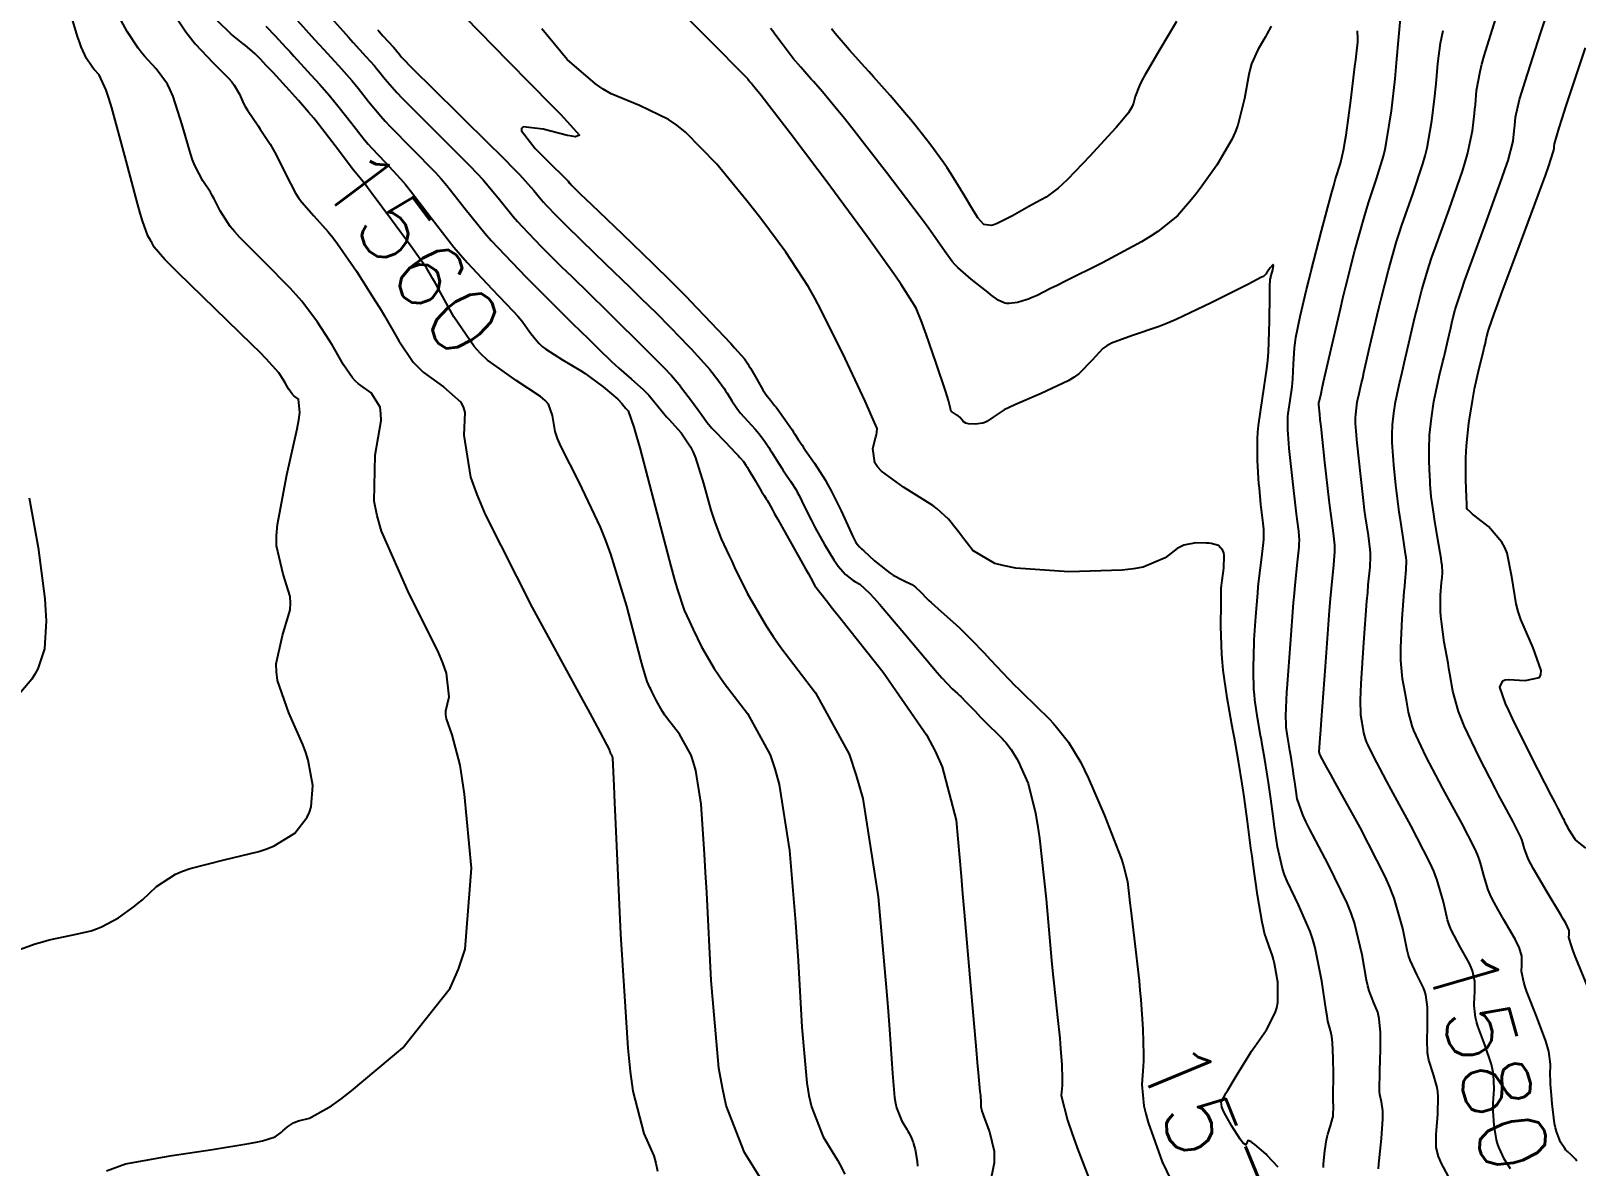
# Model space of a CAD drawing. Header units: metres. Extents: x 837117 to 838479, y 1189012 to 1191015.
# Drawn here: x 837527.3 to 837614.8, y 1190376.8 to 1190441.1 of the extents above; entities that cross this region are included whole.
import ezdxf

# ---------------------------------------------------------------- set-up
doc = ezdxf.new("R2010")
doc.units = ezdxf.units.M
doc.header["$LTSCALE"] = 0.3
doc.layers.add('COTAS 10', color=1, linetype='Continuous')
doc.layers.add('COTAS INT', color=252, linetype='Continuous')
doc.styles.get("Standard").update_dxf_attribs({"font": 'simplex.shx'})

msp = doc.modelspace()

# ---------------------------------------------------------------- linework, layer by layer
at = {"layer": 'COTAS 10'}
for points in [[(837568.739, 1190375.838), (837567.694, 1190377.524), (837566.654, 1190380.198), (837566.434, 1190381.198), (837566.242, 1190382.31), (837565.795, 1190387.267), (837565.551, 1190392.263), (837565.488, 1190393.4), (837565.427, 1190394.431), (837565.224, 1190397.267), (837564.922, 1190399.175), (837564.798, 1190399.622), (837564.657, 1190400.033), (837564.004, 1190401.221), (837563.334, 1190402.099), (837563.183, 1190402.314), (837563.047, 1190402.518), (837562.68, 1190403.152), (837562.439, 1190403.652), (837562.382, 1190403.77), (837562.33, 1190403.879), (837562.18, 1190404.203), (837561.927, 1190405.022), (837561.81, 1190405.443), (837561.673, 1190405.949), (837561.012, 1190408.481), (837560.116, 1190411.433), (837559.832, 1190412.203), (837559.531, 1190412.954), (837558.314, 1190415.496), (837557.281, 1190417.543), (837557.096, 1190417.982), (837556.955, 1190418.366), (837556.811, 1190419.287), (837556.581, 1190419.929), (837556.386, 1190420.136), (837556.133, 1190420.356), (837554.744, 1190421.256), (837553.816, 1190421.92), (837553.131, 1190422.409), (837552.737, 1190422.787), (837552.366, 1190423.191), (837551.218, 1190424.866), (837550.372, 1190426.414), (837550.191, 1190426.738), (837550.034, 1190427.017), (837549.661, 1190427.647), (837549.224, 1190428.269), (837549.026, 1190428.542), (837548.795, 1190428.859), (837547.683, 1190430.372), (837546.589, 1190431.844), (837546.369, 1190432.136), (837546.185, 1190432.377), (837545.82, 1190432.832), (837545.538, 1190433.175), (837545.406, 1190433.346), (837545.251, 1190433.55), (837544.499, 1190434.563), (837543.552, 1190435.789), (837543.275, 1190436.128), (837542.991, 1190436.466), (837542.414, 1190437.118), (837541.911, 1190437.686), (837540.971, 1190438.703), (837540.607, 1190439.093), (837540.236, 1190439.486), (837540.054, 1190439.667), (837540.007, 1190439.714), (837539.96, 1190439.759), (837539.802, 1190439.907), (837539.527, 1190440.142), (837539.407, 1190440.241), (837539.268, 1190440.355), (837538.607, 1190440.89), (837537.798, 1190441.662)], [(837551.832, 1190441.863), (837554.299, 1190439.345), (837556.771, 1190436.842), (837557.254, 1190436.345), (837557.649, 1190435.933), (837558.347, 1190435.152), (837558.108, 1190435.068), (837557.911, 1190435.095), (837557.658, 1190435.144), (837556.274, 1190435.502), (837555.14, 1190435.638), (837555.044, 1190435.546), (837555.043, 1190435.398), (837555.827, 1190434.396), (837556.965, 1190433.281), (837557.188, 1190433.062), (837557.37, 1190432.881), (837557.691, 1190432.549), (837557.759, 1190432.464), (837557.781, 1190432.439), (837557.805, 1190432.413), (837557.901, 1190432.313), (837558.403, 1190431.827), (837558.682, 1190431.558), (837559.021, 1190431.231), (837560.754, 1190429.563), (837562.509, 1190427.873), (837562.862, 1190427.532), (837563.158, 1190427.246), (837563.748, 1190426.671), (837564.191, 1190426.214), (837564.393, 1190426.003), (837564.631, 1190425.754), (837565.777, 1190424.549), (837566.905, 1190423.353), (837567.131, 1190423.11), (837567.319, 1190422.906), (837567.689, 1190422.487), (837567.871, 1190422.206), (837567.941, 1190422.09), (837568.021, 1190421.956), (837568.381, 1190421.33), (837568.753, 1190420.7), (837568.84, 1190420.564), (837568.921, 1190420.443), (837569.153, 1190420.143), (837569.395, 1190419.856), (837569.481, 1190419.744), (837569.575, 1190419.617), (837569.986, 1190419.04), (837570.383, 1190418.461), (837570.469, 1190418.334), (837570.545, 1190418.22), (837570.733, 1190417.927), (837570.948, 1190417.598), (837571.041, 1190417.461), (837571.148, 1190417.304), (837571.655, 1190416.573), (837572.251, 1190415.636), (837572.414, 1190415.35), (837572.577, 1190415.052), (837573.157, 1190413.877), (837573.635, 1190412.842), (837573.734, 1190412.632), (837573.818, 1190412.455), (837573.998, 1190412.09), (837574.212, 1190411.84), (837574.317, 1190411.736), (837574.442, 1190411.616), (837575.06, 1190411.053), (837575.765, 1190410.478), (837575.945, 1190410.349), (837576.118, 1190410.235), (837576.69, 1190409.932), (837577.165, 1190409.7), (837577.278, 1190409.63), (837577.381, 1190409.557), (837577.687, 1190409.271), (837578.016, 1190408.919), (837578.135, 1190408.805), (837578.266, 1190408.683), (837578.84, 1190408.18), (837579.5, 1190407.597), (837579.686, 1190407.424), (837579.873, 1190407.246), (837580.557, 1190406.563), (837581.246, 1190405.846), (837581.435, 1190405.646), (837581.625, 1190405.446), (837582.304, 1190404.721), (837583.006, 1190403.99), (837583.209, 1190403.787), (837583.417, 1190403.583), (837584.199, 1190402.842), (837584.973, 1190402.074), (837585.175, 1190401.853), (837585.373, 1190401.628), (837586.043, 1190400.783), (837586.745, 1190399.615), (837586.963, 1190399.187), (837587.191, 1190398.712), (837588.097, 1190396.616), (837588.888, 1190394.587), (837589.043, 1190394.155), (837589.17, 1190393.779), (837589.397, 1190392.889), (837589.488, 1190392.029), (837589.529, 1190391.671), (837589.577, 1190391.262), (837589.807, 1190389.356), (837590.007, 1190387.578), (837590.044, 1190387.249), (837590.096, 1190386.713), (837590.142, 1190386.198), (837590.259, 1190384.509), (837590.299, 1190383.086), (837590.296, 1190382.737), (837590.288, 1190382.409), (837590.211, 1190381.388), (837590.315, 1190380.173), (837590.422, 1190379.722), (837590.562, 1190379.221), (837591.351, 1190376.996), (837592.315, 1190375.002)], [(837611.092, 1190376.604), (837610.757, 1190377.143), (837610.435, 1190377.831), (837610.367, 1190378.035), (837610.308, 1190378.244), (837610.171, 1190379.051), (837610.122, 1190379.883), (837610.12, 1190380.108), (837610.122, 1190380.332), (837610.167, 1190381.121), (837610.132, 1190381.977), (837610.083, 1190382.243), (837610.017, 1190382.521), (837609.638, 1190383.627), (837609.249, 1190384.692), (837609.176, 1190384.943), (837609.12, 1190385.175), (837609.044, 1190385.857), (837609.063, 1190386.405), (837609.066, 1190386.553), (837609.068, 1190386.7), (837609.066, 1190387.215), (837608.938, 1190387.817), (837608.861, 1190388.018), (837608.765, 1190388.233), (837608.265, 1190389.137), (837607.739, 1190390.143), (837607.627, 1190390.424), (837607.529, 1190390.706), (837607.295, 1190391.729), (837606.927, 1190393.019), (837606.911, 1190393.059), (837606.745, 1190393.468), (837606.528, 1190393.957), (837605.453, 1190396.057), (837604.334, 1190398.093), (837604.089, 1190398.543), (837603.873, 1190398.943), (837603.325, 1190399.975), (837603.022, 1190400.609), (837602.959, 1190400.759), (837602.906, 1190400.898), (837602.792, 1190401.305), (837602.733, 1190401.66), (837602.715, 1190401.766), (837602.696, 1190401.875), (837602.621, 1190402.299), (837602.597, 1190403.201), (837602.61, 1190403.613), (837602.632, 1190404.094), (837602.782, 1190406.416), (837602.962, 1190408.76), (837603.003, 1190409.255), (837603.039, 1190409.685), (837603.138, 1190410.68), (837603.168, 1190411.299), (837603.16, 1190411.491), (837603.146, 1190411.691), (837603.04, 1190412.489), (837602.879, 1190413.546), (837602.831, 1190413.91), (837602.781, 1190414.304), (837602.588, 1190415.988), (837602.422, 1190417.569), (837602.389, 1190417.899), (837602.363, 1190418.183), (837602.314, 1190418.82), (837602.314, 1190419.156), (837602.324, 1190419.344), (837602.36, 1190419.689), (837602.413, 1190420.029), (837602.429, 1190420.121), (837602.447, 1190420.212), (837602.518, 1190420.53), (837602.659, 1190421.131), (837602.72, 1190421.4), (837602.792, 1190421.712), (837603.131, 1190423.212), (837603.537, 1190424.959), (837603.65, 1190425.429), (837603.764, 1190425.892), (837604.177, 1190427.512), (837604.642, 1190429.133), (837604.788, 1190429.596), (837604.942, 1190430.066), (837605.56, 1190431.814), (837606.133, 1190433.541), (837606.258, 1190433.997), (837606.368, 1190434.443), (837606.644, 1190435.974), (837606.805, 1190437.365), (837606.842, 1190437.723), (837606.875, 1190438.068), (837606.97, 1190439.217), (837607.127, 1190440.373), (837607.2, 1190440.724), (837607.286, 1190441.088)]]:
    msp.add_lwpolyline(points, dxfattribs=at)
at = {"layer": 'COTAS INT'}
for points in [[(837600.491, 1190376.684), (837600.504, 1190376.898), (837600.571, 1190377.621), (837600.673, 1190378.255), (837600.706, 1190378.412), (837600.742, 1190378.561), (837600.891, 1190379.035), (837601.018, 1190379.454), (837601.039, 1190379.568), (837601.055, 1190379.683), (837601.064, 1190380.09), (837601.044, 1190380.488), (837601.042, 1190380.595), (837601.041, 1190380.701), (837601.049, 1190381.076), (837601.059, 1190381.577), (837601.059, 1190381.968), (837601.048, 1190382.881), (837601.013, 1190383.755), (837600.997, 1190383.937), (837600.979, 1190384.093), (837600.889, 1190384.437), (837600.749, 1190384.971), (837600.698, 1190385.246), (837600.643, 1190385.576), (837600.401, 1190387.228), (837600.031, 1190389.117), (837599.895, 1190389.596), (837599.744, 1190390.057), (837599.078, 1190391.562), (837598.431, 1190392.905), (837598.292, 1190393.264), (837598.172, 1190393.617), (837597.884, 1190394.844), (837597.721, 1190395.985), (837597.679, 1190396.284), (837597.639, 1190396.575), (837597.507, 1190397.565), (837597.381, 1190398.481), (837597.345, 1190398.725), (837597.308, 1190398.966), (837597.172, 1190399.8), (837597.023, 1190400.651), (837596.978, 1190400.902), (837596.932, 1190401.16), (837596.756, 1190402.146), (837596.608, 1190403.179), (837596.58, 1190403.467), (837596.558, 1190403.755), (837596.525, 1190404.799), (837596.547, 1190405.91), (837596.561, 1190406.24), (837596.577, 1190406.58), (837596.659, 1190407.889), (837596.77, 1190409.218), (837596.804, 1190409.571), (837596.84, 1190409.916), (837596.98, 1190411.109), (837597.092, 1190412.074), (837597.111, 1190412.277), (837597.123, 1190412.451), (837597.123, 1190412.844), (837597.075, 1190413.185), (837597.057, 1190413.326), (837597.038, 1190413.486), (837596.955, 1190414.234), (837596.866, 1190415.155), (837596.843, 1190415.425), (837596.822, 1190415.702), (837596.751, 1190416.755), (837596.758, 1190417.959), (837596.785, 1190418.33), (837596.822, 1190418.718), (837597.049, 1190420.256), (837597.29, 1190421.929), (837597.338, 1190422.401), (837597.376, 1190422.877), (837597.444, 1190424.632), (837597.457, 1190426.075), (837597.46, 1190426.355), (837597.464, 1190426.583), (837597.476, 1190426.976), (837597.506, 1190427.096), (837597.52, 1190427.151), (837597.537, 1190427.217), (837597.621, 1190427.535), (837597.661, 1190427.785), (837597.651, 1190427.807), (837597.631, 1190427.809), (837597.484, 1190427.645), (837597.31, 1190427.4), (837597.274, 1190427.35), (837597.244, 1190427.308), (837597.177, 1190427.222), (837597.129, 1190427.183), (837597.111, 1190427.171), (837597.09, 1190427.158), (837596.994, 1190427.107), (837596.487, 1190426.851), (837596.207, 1190426.709), (837595.866, 1190426.536), (837594.128, 1190425.655), (837592.147, 1190424.715), (837591.652, 1190424.505), (837591.18, 1190424.316), (837589.672, 1190423.815), (837588.493, 1190423.378), (837588.229, 1190423.23), (837587.992, 1190423.07), (837587.365, 1190422.395), (837586.653, 1190421.65), (837586.363, 1190421.446), (837586.033, 1190421.244), (837584.507, 1190420.522), (837583.002, 1190419.883), (837582.685, 1190419.734), (837582.411, 1190419.596), (837581.786, 1190419.195), (837581.421, 1190418.935), (837581.313, 1190418.886), (837581.201, 1190418.847), (837580.769, 1190418.788), (837580.388, 1190418.814), (837580.307, 1190418.829), (837580.238, 1190418.848), (837580.078, 1190418.941), (837579.998, 1190419.046), (837579.979, 1190419.071), (837579.96, 1190419.095), (837579.904, 1190419.166), (837579.824, 1190419.238), (837579.792, 1190419.262), (837579.755, 1190419.288), (837579.581, 1190419.395), (837579.424, 1190419.51), (837579.396, 1190419.54), (837579.376, 1190419.57), (837579.361, 1190419.673), (837579.256, 1190420.127), (837579.179, 1190420.379), (837579.082, 1190420.685), (837578.557, 1190422.245), (837577.979, 1190423.886), (837577.848, 1190424.244), (837577.73, 1190424.56), (837577.408, 1190425.353), (837576.837, 1190426.292), (837576.562, 1190426.7), (837576.236, 1190427.173), (837574.638, 1190429.415), (837572.795, 1190431.934), (837572.315, 1190432.581), (837571.848, 1190433.205), (837570.273, 1190435.279), (837569.062, 1190436.848), (837568.825, 1190437.154), (837568.631, 1190437.404), (837568.283, 1190437.845), (837568.216, 1190437.922), (837568.18, 1190437.962), (837568.118, 1190438.031), (837568.06, 1190438.098), (837568.044, 1190438.118), (837568.029, 1190438.137), (837567.976, 1190438.209), (837567.921, 1190438.284), (837567.905, 1190438.305), (837567.888, 1190438.326), (837567.82, 1190438.405), (837566.997, 1190439.242), (837566.503, 1190439.741), (837565.894, 1190440.356), (837562.734, 1190443.544)], [(837615.49, 1190386.863), (837614.803, 1190388.563), (837614.672, 1190388.901), (837614.567, 1190389.182), (837614.406, 1190389.716), (837614.411, 1190389.873), (837614.412, 1190389.915), (837614.412, 1190390.104), (837614.222, 1190390.524), (837614.103, 1190390.738), (837613.955, 1190390.994), (837613.182, 1190392.27), (837612.4, 1190393.592), (837612.246, 1190393.876), (837612.12, 1190394.125), (837611.89, 1190394.73), (837611.757, 1190395.198), (837611.691, 1190395.361), (837611.612, 1190395.539), (837611.222, 1190396.301), (837610.642, 1190397.378), (837610.443, 1190397.755), (837610.228, 1190398.165), (837609.315, 1190399.929), (837608.466, 1190401.708), (837608.291, 1190402.127), (837608.142, 1190402.516), (837607.822, 1190403.655), (837607.658, 1190404.65), (837607.607, 1190404.948), (837607.554, 1190405.254), (837607.344, 1190406.441), (837607.176, 1190407.609), (837607.149, 1190407.904), (837607.131, 1190408.187), (837607.137, 1190409.106), (837607.191, 1190409.814), (837607.203, 1190409.964), (837607.214, 1190410.093), (837607.244, 1190410.394), (837607.218, 1190410.782), (837607.193, 1190410.966), (837607.161, 1190411.185), (837606.984, 1190412.252), (837606.79, 1190413.409), (837606.747, 1190413.684), (837606.708, 1190413.939), (837606.609, 1190414.698), (837606.549, 1190415.388), (837606.534, 1190415.6), (837606.521, 1190415.82), (837606.483, 1190416.694), (837606.484, 1190417.634), (837606.496, 1190417.897), (837606.512, 1190418.162), (837606.612, 1190419.128), (837606.76, 1190420.082), (837606.807, 1190420.339), (837606.856, 1190420.593), (837607.055, 1190421.486), (837607.26, 1190422.33), (837607.313, 1190422.554), (837607.365, 1190422.774), (837607.539, 1190423.531), (837607.705, 1190424.243), (837607.751, 1190424.434), (837607.797, 1190424.623), (837607.965, 1190425.283), (837608.329, 1190426.409), (837608.498, 1190426.892), (837608.697, 1190427.449), (837609.664, 1190430.076), (837610.612, 1190432.697), (837610.8, 1190433.25), (837610.954, 1190433.728), (837611.242, 1190434.829), (837611.309, 1190435.409), (837611.325, 1190435.558), (837611.339, 1190435.702), (837611.378, 1190436.181), (837611.614, 1190437.178), (837611.751, 1190437.649), (837611.921, 1190438.205), (837612.792, 1190440.914), (837613.711, 1190443.62)], [(837543.578, 1190442.565), (837544.94, 1190441.048), (837545.244, 1190440.711), (837545.517, 1190440.409), (837546.237, 1190439.618), (837546.716, 1190439.081), (837546.836, 1190438.94), (837546.951, 1190438.801), (837547.32, 1190438.328), (837547.988, 1190437.573), (837548.292, 1190437.257), (837548.646, 1190436.895), (837550.355, 1190435.204), (837552.128, 1190433.425), (837552.523, 1190433.008), (837552.877, 1190432.625), (837553.809, 1190431.514), (837554.574, 1190430.561), (837554.821, 1190430.278), (837555.085, 1190429.985), (837556.168, 1190428.857), (837557.306, 1190427.726), (837557.604, 1190427.432), (837557.895, 1190427.147), (837558.886, 1190426.185), (837559.883, 1190425.216), (837560.178, 1190424.926), (837560.482, 1190424.627), (837561.648, 1190423.467), (837562.681, 1190422.43), (837562.901, 1190422.208), (837563.093, 1190422.014), (837563.545, 1190421.55), (837563.881, 1190421.159), (837563.999, 1190421.012), (837564.128, 1190420.848), (837564.683, 1190420.113), (837565.196, 1190419.414), (837565.299, 1190419.272), (837565.385, 1190419.153), (837565.551, 1190418.909), (837565.744, 1190418.678), (837565.845, 1190418.567), (837565.968, 1190418.435), (837566.586, 1190417.789), (837567.206, 1190417.144), (837567.329, 1190417.014), (837567.432, 1190416.904), (837567.629, 1190416.68), (837567.768, 1190416.461), (837567.833, 1190416.354), (837567.91, 1190416.227), (837568.287, 1190415.603), (837568.661, 1190414.984), (837568.736, 1190414.86), (837568.8, 1190414.757), (837568.925, 1190414.556), (837568.971, 1190414.485), (837568.983, 1190414.463), (837568.995, 1190414.44), (837569.04, 1190414.351), (837569.267, 1190413.934), (837569.395, 1190413.705), (837569.551, 1190413.426), (837571.151, 1190410.588), (837571.309, 1190410.306), (837571.439, 1190410.073), (837571.677, 1190409.638), (837572.307, 1190408.815), (837572.683, 1190408.338), (837573.147, 1190407.754), (837575.552, 1190404.743), (837577.996, 1190401.196), (837578.484, 1190400.274), (837578.89, 1190399.377), (837579.677, 1190396.351), (837579.957, 1190393.178), (837580.043, 1190392.188), (837580.134, 1190391.149), (837580.497, 1190386.994), (837580.816, 1190383.352), (837580.879, 1190382.637), (837580.932, 1190382.049), (837581.031, 1190380.984), (837581.056, 1190380.762), (837581.062, 1190380.706), (837581.066, 1190380.652), (837581.079, 1190380.474), (837581.083, 1190380.324), (837581.083, 1190380.288), (837581.082, 1190380.253), (837581.074, 1190380.146), (837581.144, 1190379.869), (837581.192, 1190379.727), (837581.254, 1190379.557), (837581.58, 1190378.709), (837581.828, 1190377.612), (837581.84, 1190377.285), (837581.828, 1190376.949), (837581.578, 1190375.65)], [(837525.93, 1190388.779), (837527.5, 1190389.344), (837527.9, 1190389.467), (837528.285, 1190389.574), (837529.55, 1190389.841), (837530.668, 1190390.095), (837530.96, 1190390.196), (837531.244, 1190390.309), (837532.208, 1190390.825), (837533.097, 1190391.462), (837533.334, 1190391.65), (837533.567, 1190391.845), (837534.376, 1190392.592), (837535.44, 1190393.3), (837535.834, 1190393.47), (837536.272, 1190393.628), (837538.21, 1190394.102), (837540.173, 1190394.578), (837540.625, 1190394.737), (837541.039, 1190394.907), (837542.204, 1190395.623), (837542.915, 1190396.519), (837543.042, 1190396.803), (837543.138, 1190397.103), (837543.234, 1190398.318), (837542.962, 1190399.751), (837542.827, 1190400.189), (837542.666, 1190400.645), (837541.868, 1190402.44), (837541.225, 1190404.273), (837541.162, 1190404.753), (837541.148, 1190405.221), (837541.513, 1190406.813), (837541.937, 1190408.268), (837541.961, 1190408.649), (837541.945, 1190409.022), (837541.547, 1190410.29), (837541.175, 1190411.888), (837541.175, 1190412.468), (837541.219, 1190413.108), (837541.747, 1190415.917), (837542.349, 1190418.52), (837542.439, 1190419.031), (837542.496, 1190419.45), (837542.423, 1190420.206), (837542.158, 1190420.396), (837542.093, 1190420.458), (837542.032, 1190420.525), (837541.844, 1190420.8), (837541.66, 1190421.122), (837541.602, 1190421.218), (837541.542, 1190421.316), (837541.297, 1190421.697), (837540.582, 1190422.499), (837540.224, 1190422.862), (837539.797, 1190423.288), (837537.678, 1190425.336), (837535.587, 1190427.358), (837535.178, 1190427.768), (837534.842, 1190428.112), (837534.243, 1190428.809), (837534.113, 1190429.073), (837534.073, 1190429.144), (837534.032, 1190429.214), (837533.87, 1190429.459), (837533.566, 1190430.3), (837533.436, 1190430.746), (837533.285, 1190431.284), (837532.573, 1190433.997), (837531.838, 1190436.716), (837531.673, 1190437.259), (837531.524, 1190437.71), (837531.123, 1190438.579), (837530.836, 1190438.886), (837530.758, 1190438.983), (837530.681, 1190439.085), (837530.41, 1190439.495), (837530.104, 1190440.173), (837530.006, 1190440.444), (837529.901, 1190440.75), (837529.472, 1190442.156)], [(837531.529, 1190376.501), (837532.619, 1190376.88), (837534.195, 1190377.181), (837534.711, 1190377.27), (837535.261, 1190377.361), (837537.534, 1190377.71), (837539.599, 1190378.041), (837540.019, 1190378.12), (837540.372, 1190378.195), (837541.098, 1190378.422), (837541.384, 1190378.627), (837541.46, 1190378.687), (837541.535, 1190378.75), (837541.796, 1190378.991), (837542.138, 1190379.219), (837542.265, 1190379.273), (837542.406, 1190379.324), (837543.03, 1190379.477), (837544.277, 1190380.166), (837544.811, 1190380.556), (837545.426, 1190381.031), (837548.327, 1190383.465), (837551.012, 1190386.848), (837551.491, 1190387.922), (837551.856, 1190389.056), (837552.217, 1190393.645), (837551.814, 1190397.831), (837551.696, 1190398.71), (837551.576, 1190399.468), (837551.119, 1190401.195), (837550.804, 1190402.093), (837550.773, 1190402.328), (837550.766, 1190402.557), (837550.945, 1190403.337), (837550.805, 1190404.685), (837550.598, 1190405.272), (837550.317, 1190405.952), (837548.693, 1190409.182), (837547.12, 1190412.721), (837546.871, 1190413.596), (837546.703, 1190414.425), (837546.769, 1190417.04), (837547.093, 1190418.99), (837547.088, 1190419.399), (837547.041, 1190419.752), (837546.53, 1190420.556), (837545.816, 1190421.067), (837545.641, 1190421.234), (837545.477, 1190421.413), (837544.968, 1190422.155), (837544.474, 1190423.023), (837544.318, 1190423.281), (837544.154, 1190423.547), (837543.496, 1190424.574), (837542.601, 1190425.75), (837542.288, 1190426.109), (837541.947, 1190426.484), (837540.48, 1190427.96), (837539.091, 1190429.363), (837538.799, 1190429.692), (837538.548, 1190429.994), (837537.973, 1190430.871), (837537.633, 1190431.561), (837537.53, 1190431.747), (837537.422, 1190431.93), (837536.999, 1190432.57), (837536.544, 1190433.435), (837536.416, 1190433.76), (837536.288, 1190434.123), (837535.82, 1190435.739), (837535.308, 1190437.357), (837535.152, 1190437.72), (837534.989, 1190438.047), (837534.352, 1190438.92), (837533.686, 1190439.631), (837533.506, 1190439.855), (837533.328, 1190440.091), (837532.7, 1190441.042), (837532.159, 1190442.027)], [(837535.136, 1190442.343), (837536.029, 1190441.007), (837536.29, 1190440.666), (837536.559, 1190440.338), (837537.58, 1190439.261), (837538.455, 1190438.384), (837538.63, 1190438.182), (837538.777, 1190437.998), (837539.067, 1190437.481), (837539.292, 1190436.961), (837539.397, 1190436.775), (837539.522, 1190436.571), (837540.127, 1190435.681), (837540.251, 1190435.495), (837540.812, 1190434.646), (837540.987, 1190434.35), (837541.154, 1190434.05), (837541.157, 1190434.046), (837541.703, 1190432.933), (837542.253, 1190431.877), (837542.421, 1190431.616), (837542.595, 1190431.368), (837543.282, 1190430.584), (837544.097, 1190429.68), (837544.352, 1190429.356), (837544.62, 1190429), (837545.695, 1190427.451), (837546.767, 1190425.779), (837547.034, 1190425.345), (837547.287, 1190424.924), (837548.093, 1190423.511), (837548.922, 1190422.302), (837549.189, 1190422.011), (837549.473, 1190421.738), (837550.637, 1190420.906), (837551.587, 1190420.054), (837551.737, 1190419.767), (837551.837, 1190419.459), (837551.79, 1190418.163), (837552.159, 1190415.792), (837552.522, 1190414.805), (837552.999, 1190413.675), (837555.66, 1190408.402), (837558.399, 1190403.388), (837558.925, 1190402.421), (837559.349, 1190401.637), (837560.039, 1190400.326), (837560.064, 1190400.229), (837560.07, 1190400.209), (837560.074, 1190400.193), (837560.084, 1190400.162), (837560.09, 1190400.149), (837560.092, 1190400.145), (837560.094, 1190400.14), (837560.103, 1190400.121), (837560.117, 1190400.097), (837560.122, 1190400.089), (837560.128, 1190400.081), (837560.154, 1190400.047), (837560.179, 1190400.001), (837560.185, 1190399.985), (837560.189, 1190399.968), (837560.201, 1190399.895), (837560.275, 1190398.311), (837560.32, 1190397.342), (837560.374, 1190396.143), (837560.657, 1190389.895), (837561.074, 1190383.45), (837561.213, 1190382.126), (837561.362, 1190381.003), (837561.985, 1190378.611), (837562.552, 1190377.34), (837562.666, 1190376.922), (837562.76, 1190376.477)], [(837542.34, 1190441.677), (837543.323, 1190440.585), (837543.58, 1190440.302), (837543.83, 1190440.026), (837544.68, 1190439.098), (837545.432, 1190438.256), (837545.62, 1190438.033), (837545.8, 1190437.816), (837546.38, 1190437.073), (837547.076, 1190436.232), (837547.33, 1190435.954), (837547.61, 1190435.655), (837548.843, 1190434.413), (837550.163, 1190433.055), (837550.497, 1190432.683), (837550.819, 1190432.314), (837551.868, 1190430.996), (837552.981, 1190429.61), (837553.341, 1190429.197), (837553.725, 1190428.771), (837555.301, 1190427.129), (837556.757, 1190425.676), (837557.065, 1190425.369), (837557.332, 1190425.105), (837557.951, 1190424.496), (837558.385, 1190424.073), (837558.534, 1190423.926), (837558.697, 1190423.765), (837559.39, 1190423.074), (837560.153, 1190422.335), (837560.359, 1190422.144), (837560.563, 1190421.959), (837561.281, 1190421.341), (837561.94, 1190420.755), (837562.107, 1190420.59), (837562.266, 1190420.424), (837562.786, 1190419.817), (837563.277, 1190419.21), (837563.419, 1190419.045), (837563.563, 1190418.881), (837564.105, 1190418.297), (837564.638, 1190417.506), (837564.777, 1190417.211), (837564.912, 1190416.882), (837565.367, 1190415.422), (837565.783, 1190413.922), (837565.893, 1190413.569), (837566.001, 1190413.242), (837566.371, 1190412.286), (837566.812, 1190411.34), (837566.964, 1190411.02), (837567.129, 1190410.674), (837567.834, 1190409.214), (837568.908, 1190407.359), (837569.305, 1190406.765), (837569.746, 1190406.135), (837571.703, 1190403.569), (837573.613, 1190400.096), (837574.025, 1190398.895), (837574.386, 1190397.59), (837575.271, 1190392.011), (837575.731, 1190386.67), (837575.825, 1190385.516), (837575.904, 1190384.502), (837576.07, 1190382.011), (837576.194, 1190380.639), (837576.247, 1190380.331), (837576.308, 1190380.055), (837576.595, 1190379.315), (837576.884, 1190378.848), (837576.946, 1190378.744), (837577.001, 1190378.65), (837577.131, 1190378.4), (837577.215, 1190378.183), (837577.24, 1190378.11), (837577.266, 1190378.03), (837577.364, 1190377.697), (837577.47, 1190377.039), (837577.5, 1190376.756)], [(837592.164, 1190441.6), (837591.216, 1190440.004), (837590.37, 1190438.557), (837590.204, 1190438.249), (837590.067, 1190437.981), (837589.822, 1190437.348), (837589.733, 1190436.981), (837589.695, 1190436.881), (837589.652, 1190436.782), (837589.445, 1190436.429), (837588.962, 1190435.84), (837588.744, 1190435.592), (837588.489, 1190435.307), (837587.262, 1190433.968), (837585.991, 1190432.653), (837585.708, 1190432.381), (837585.455, 1190432.15), (837584.79, 1190431.653), (837584.211, 1190431.348), (837584.012, 1190431.238), (837583.798, 1190431.118), (837582.884, 1190430.593), (837582.012, 1190430.153), (837581.824, 1190430.087), (837581.659, 1190430.045), (837581.254, 1190430.092), (837580.918, 1190430.486), (837580.797, 1190430.662), (837580.663, 1190430.867), (837580.075, 1190431.851), (837579.381, 1190432.998), (837579.18, 1190433.306), (837578.974, 1190433.61), (837578.199, 1190434.676), (837577.366, 1190435.725), (837577.123, 1190436.02), (837576.876, 1190436.316), (837575.941, 1190437.4), (837574.999, 1190438.461), (837574.748, 1190438.742), (837574.5, 1190439.019), (837573.641, 1190439.975), (837572.832, 1190440.917), (837572.616, 1190441.185)], [(837607.591, 1190376.165), (837607.173, 1190376.948), (837607.089, 1190377.134), (837607.02, 1190377.306), (837606.889, 1190377.814), (837606.878, 1190378.36), (837606.885, 1190378.556), (837606.896, 1190378.77), (837606.971, 1190379.706), (837606.995, 1190380.705), (837606.972, 1190380.959), (837606.938, 1190381.204), (837606.712, 1190382.01), (837606.471, 1190382.756), (837606.429, 1190382.964), (837606.396, 1190383.172), (837606.364, 1190383.927), (837606.387, 1190384.582), (837606.39, 1190384.671), (837606.393, 1190384.872), (837606.396, 1190385.071), (837606.394, 1190385.77), (837606.297, 1190386.463), (837606.24, 1190386.657), (837606.169, 1190386.853), (837605.806, 1190387.57), (837605.409, 1190388.419), (837605.317, 1190388.698), (837605.234, 1190388.996), (837604.997, 1190390.229), (837604.512, 1190391.929), (837604.353, 1190392.323), (837604.272, 1190392.522), (837603.985, 1190393.167), (837602.568, 1190395.935), (837601.18, 1190398.451), (837600.912, 1190398.937), (837600.695, 1190399.332), (837600.329, 1190399.997), (837600.299, 1190400.06), (837600.293, 1190400.075), (837600.288, 1190400.089), (837600.277, 1190400.129), (837600.271, 1190400.164), (837600.267, 1190400.186), (837600.26, 1190400.228), (837600.308, 1190400.997), (837600.341, 1190401.467), (837600.383, 1190402.047), (837600.605, 1190405.07), (837600.848, 1190408.233), (837600.903, 1190408.901), (837600.952, 1190409.48), (837601.085, 1190410.823), (837601.142, 1190411.557), (837601.144, 1190411.753), (837601.139, 1190411.944), (837601.067, 1190412.607), (837600.924, 1190413.614), (837600.873, 1190414.022), (837600.818, 1190414.487), (837600.577, 1190416.633), (837600.359, 1190418.66), (837600.317, 1190419.049), (837600.283, 1190419.365), (837600.229, 1190419.883), (837600.229, 1190419.916), (837600.23, 1190419.926), (837600.23, 1190419.935), (837600.234, 1190419.969), (837600.239, 1190420.003), (837600.241, 1190420.012), (837600.242, 1190420.021), (837600.25, 1190420.053), (837600.358, 1190420.531), (837600.424, 1190420.822), (837600.505, 1190421.182), (837600.927, 1190423.052), (837601.453, 1190425.318), (837601.6, 1190425.926), (837601.747, 1190426.526), (837602.283, 1190428.627), (837602.798, 1190430.495), (837602.933, 1190430.949), (837603.064, 1190431.375), (837603.508, 1190432.684), (837603.893, 1190433.963), (837603.987, 1190434.37), (837604.075, 1190434.801), (837604.345, 1190436.547), (837604.552, 1190438.343), (837604.6, 1190438.805), (837604.644, 1190439.251), (837604.766, 1190440.735), (837604.884, 1190441.971)], [(837614.854, 1190377.044), (837614.781, 1190377.152), (837614.536, 1190377.402), (837614.34, 1190377.565), (837614.302, 1190377.595), (837614.235, 1190377.669), (837614.169, 1190377.751), (837613.922, 1190378.121), (837613.698, 1190378.713), (837613.645, 1190378.936), (837613.596, 1190379.183), (837613.452, 1190380.288), (837613.416, 1190380.773), (837613.367, 1190381.406), (837613.355, 1190381.661), (837613.348, 1190381.893), (837613.363, 1190382.536), (837613.27, 1190383.25), (837613.194, 1190383.526), (837613.096, 1190383.837), (837612.564, 1190385.245), (837612.026, 1190386.627), (837611.924, 1190386.922), (837611.844, 1190387.178), (837611.725, 1190387.787), (837611.737, 1190388.139), (837611.739, 1190388.234), (837611.74, 1190388.328), (837611.739, 1190388.66), (837611.58, 1190389.17), (837611.482, 1190389.378), (837611.36, 1190389.614), (837610.724, 1190390.704), (837610.378, 1190391.32), (837610.069, 1190391.868), (837609.936, 1190392.15), (837609.824, 1190392.415), (837609.593, 1190393.229), (837609.435, 1190393.786), (837609.342, 1190394.108), (837609.218, 1190394.415), (837609.07, 1190394.748), (837608.337, 1190396.179), (837607.488, 1190397.736), (837607.266, 1190398.149), (837607.05, 1190398.554), (837606.32, 1190399.952), (837605.744, 1190401.158), (837605.625, 1190401.443), (837605.524, 1190401.707), (837605.307, 1190402.48), (837605.196, 1190403.155), (837605.161, 1190403.357), (837605.125, 1190403.565), (837604.983, 1190404.37), (837604.886, 1190405.405), (837604.88, 1190405.758), (837604.881, 1190406.141), (837604.959, 1190407.761), (837605.077, 1190409.287), (837605.103, 1190409.61), (837605.127, 1190409.889), (837605.191, 1190410.537), (837605.193, 1190411.04), (837605.177, 1190411.228), (837605.154, 1190411.438), (837605.012, 1190412.37), (837604.834, 1190413.477), (837604.789, 1190413.797), (837604.745, 1190414.122), (837604.599, 1190415.343), (837604.485, 1190416.478), (837604.462, 1190416.75), (837604.442, 1190417.002), (837604.399, 1190417.757), (837604.399, 1190418.395), (837604.407, 1190418.574), (837604.418, 1190418.753), (837604.486, 1190419.408), (837604.586, 1190420.055), (837604.618, 1190420.23), (837604.652, 1190420.402), (837604.786, 1190421.008), (837604.959, 1190421.731), (837605.017, 1190421.977), (837605.078, 1190422.243), (837605.335, 1190423.371), (837605.621, 1190424.601), (837605.701, 1190424.931), (837605.781, 1190425.257), (837606.071, 1190426.398), (837606.485, 1190427.771), (837606.643, 1190428.244), (837606.819, 1190428.757), (837607.612, 1190430.945), (837608.372, 1190433.119), (837608.529, 1190433.623), (837608.661, 1190434.085), (837608.943, 1190435.402), (837609.057, 1190436.387), (837609.083, 1190436.64), (837609.107, 1190436.885), (837609.174, 1190437.699), (837609.371, 1190438.776), (837609.476, 1190439.187), (837609.603, 1190439.646), (837610.247, 1190441.713)], [(837540.573, 1190441.337), (837541.102, 1190440.79), (837541.706, 1190440.123), (837541.916, 1190439.893), (837542.144, 1190439.643), (837543.123, 1190438.579), (837543.62, 1190438.023), (837544.148, 1190437.43), (837544.405, 1190437.127), (837544.65, 1190436.831), (837545.439, 1190435.818), (837546.164, 1190434.891), (837546.368, 1190434.65), (837546.574, 1190434.415), (837547.332, 1190433.623), (837548.197, 1190432.685), (837548.471, 1190432.358), (837548.76, 1190432.003), (837549.927, 1190430.479), (837551.225, 1190428.821), (837551.596, 1190428.381), (837551.972, 1190427.95), (837553.374, 1190426.461), (837554.586, 1190425.199), (837554.843, 1190424.911), (837555.067, 1190424.649), (837555.589, 1190423.922), (837555.927, 1190423.504), (837556.046, 1190423.355), (837556.228, 1190423.195), (837556.433, 1190423.032), (837557.374, 1190422.431), (837558.395, 1190421.824), (837558.651, 1190421.658), (837558.895, 1190421.493), (837559.679, 1190420.905), (837560.273, 1190420.404), (837560.397, 1190420.294), (837560.504, 1190420.197), (837560.745, 1190419.951), (837560.876, 1190419.789), (837560.914, 1190419.745), (837560.953, 1190419.701), (837561.098, 1190419.545), (837561.423, 1190418.621), (837561.576, 1190418.093), (837561.755, 1190417.447), (837562.629, 1190414.131), (837563.521, 1190410.742), (837563.712, 1190410.051), (837563.878, 1190409.466), (837564.275, 1190408.245), (837564.571, 1190407.61), (837564.673, 1190407.395), (837564.784, 1190407.163), (837565.257, 1190406.183), (837565.977, 1190404.939), (837566.244, 1190404.54), (837566.54, 1190404.117), (837567.853, 1190402.395), (837569.135, 1190400.065), (837569.411, 1190399.258), (837569.654, 1190398.383), (837570.248, 1190394.639), (837570.579, 1190390.551), (837570.656, 1190389.458), (837570.727, 1190388.382), (837570.932, 1190384.639), (837571.218, 1190381.475), (837571.34, 1190380.765), (837571.481, 1190380.126), (837572.145, 1190378.42), (837572.812, 1190377.343), (837572.955, 1190377.102), (837573.08, 1190376.885), (837573.381, 1190376.309)], [(837546.909, 1190441.119), (837547.203, 1190440.792), (837547.794, 1190440.138), (837548, 1190439.907), (837548.052, 1190439.846), (837548.101, 1190439.786), (837548.26, 1190439.583), (837548.9, 1190438.914), (837549.253, 1190438.561), (837549.683, 1190438.136), (837551.867, 1190435.994), (837554.094, 1190433.795), (837554.55, 1190433.334), (837554.936, 1190432.936), (837555.75, 1190432.032), (837556.166, 1190431.513), (837556.301, 1190431.358), (837556.445, 1190431.199), (837557.034, 1190430.585), (837557.854, 1190429.777), (837558.143, 1190429.495), (837558.458, 1190429.189), (837559.82, 1190427.874), (837561.196, 1190426.545), (837561.52, 1190426.229), (837561.82, 1190425.936), (837562.698, 1190425.069), (837563.436, 1190424.322), (837563.647, 1190424.105), (837563.862, 1190423.884), (837564.661, 1190423.049), (837565.393, 1190422.256), (837565.565, 1190422.061), (837565.724, 1190421.877), (837566.186, 1190421.3), (837566.534, 1190420.81), (837566.62, 1190420.681), (837566.703, 1190420.554), (837566.966, 1190420.12), (837567.248, 1190419.689), (837567.343, 1190419.565), (837567.444, 1190419.439), (837567.87, 1190418.966), (837568.3, 1190418.5), (837568.405, 1190418.379), (837568.504, 1190418.26), (837568.808, 1190417.86), (837569.075, 1190417.461), (837569.151, 1190417.344), (837569.228, 1190417.224), (837569.51, 1190416.765), (837569.805, 1190416.291), (837569.889, 1190416.16), (837569.974, 1190416.03), (837570.29, 1190415.565), (837570.611, 1190415.061), (837570.699, 1190414.906), (837570.786, 1190414.746), (837571.098, 1190414.114), (837571.458, 1190413.377), (837571.575, 1190413.15), (837571.7, 1190412.914), (837572.215, 1190411.977), (837572.742, 1190411.107), (837572.875, 1190410.913), (837573.002, 1190410.739), (837573.412, 1190410.278), (837573.762, 1190409.991), (837573.852, 1190409.928), (837573.938, 1190409.87), (837574.223, 1190409.72), (837574.781, 1190409.215), (837575.04, 1190408.935), (837575.344, 1190408.593), (837576.817, 1190406.852), (837578.299, 1190405.082), (837578.607, 1190404.722), (837578.872, 1190404.418), (837579.462, 1190403.794), (837579.768, 1190403.523), (837579.854, 1190403.443), (837579.941, 1190403.361), (837580.258, 1190403.044), (837580.578, 1190402.711), (837580.666, 1190402.619), (837580.753, 1190402.526), (837581.069, 1190402.19), (837581.394, 1190401.851), (837581.489, 1190401.756), (837581.585, 1190401.662), (837581.947, 1190401.318), (837582.306, 1190400.962), (837582.4, 1190400.859), (837582.492, 1190400.755), (837582.803, 1190400.363), (837583.129, 1190399.822), (837583.23, 1190399.623), (837583.335, 1190399.403), (837583.756, 1190398.43), (837584.187, 1190396.751), (837584.299, 1190396.084), (837584.409, 1190395.331), (837584.778, 1190391.882), (837585.089, 1190388.409), (837585.162, 1190387.639), (837585.228, 1190386.953), (837585.419, 1190385.17), (837585.55, 1190384.006), (837585.579, 1190383.709), (837585.604, 1190383.425), (837585.669, 1190382.492), (837585.691, 1190381.705), (837585.69, 1190381.513), (837585.685, 1190381.331), (837585.642, 1190380.767), (837585.992, 1190379.358), (837586.235, 1190378.643), (837586.542, 1190377.788), (837588.177, 1190373.529)], [(837597.923, 1190376.709), (837597.305, 1190377.369), (837597.241, 1190377.437), (837596.606, 1190377.98), (837596.483, 1190378.076), (837596.383, 1190378.149), (837596.209, 1190378.218), (837596.178, 1190378.128), (837596.167, 1190378.1), (837596.155, 1190378.072), (837596.105, 1190377.963), (837595.949, 1190378.053), (837595.87, 1190378.152), (837595.776, 1190378.281), (837595.308, 1190379.015), (837594.868, 1190379.8), (837594.791, 1190379.962), (837594.734, 1190380.101), (837594.691, 1190380.403), (837594.882, 1190380.731), (837594.973, 1190380.886), (837595.08, 1190381.068), (837595.491, 1190381.765), (837595.603, 1190381.956), (837596.241, 1190382.993), (837596.42, 1190383.269), (837596.6, 1190383.54), (837597.262, 1190384.479), (837597.767, 1190385.445), (837597.85, 1190385.733), (837597.907, 1190386.03), (837597.906, 1190387.177), (837597.728, 1190388.229), (837597.674, 1190388.466), (837597.618, 1190388.68), (837597.399, 1190389.255), (837597.16, 1190389.95), (837597.091, 1190390.24), (837597.022, 1190390.571), (837596.764, 1190392.116), (837596.515, 1190393.861), (837596.451, 1190394.317), (837596.39, 1190394.763), (837596.188, 1190396.277), (837595.995, 1190397.677), (837595.94, 1190398.051), (837595.884, 1190398.418), (837595.675, 1190399.693), (837595.447, 1190400.995), (837595.379, 1190401.379), (837595.309, 1190401.773), (837595.04, 1190403.281), (837594.814, 1190404.861), (837594.771, 1190405.301), (837594.737, 1190405.741), (837594.686, 1190407.338), (837594.691, 1190408.638), (837594.692, 1190408.891), (837594.694, 1190409.098), (837594.698, 1190409.459), (837594.724, 1190409.676), (837594.738, 1190409.791), (837594.756, 1190409.93), (837594.847, 1190410.635), (837594.868, 1190411.355), (837594.843, 1190411.504), (837594.803, 1190411.632), (837594.546, 1190411.913), (837594.137, 1190412.021), (837594.002, 1190412.041), (837593.858, 1190412.055), (837593.257, 1190412.068), (837592.589, 1190411.926), (837592.402, 1190411.843), (837592.214, 1190411.74), (837591.528, 1190411.211), (837590.272, 1190410.693), (837589.724, 1190410.598), (837589.089, 1190410.523), (837586.075, 1190410.427), (837583.06, 1190410.637), (837582.425, 1190410.756), (837581.877, 1190410.901), (837580.619, 1190411.641), (837579.986, 1190412.468), (837579.832, 1190412.667), (837579.687, 1190412.852), (837579.24, 1190413.416), (837578.614, 1190413.984), (837578.356, 1190414.173), (837578.062, 1190414.376), (837576.695, 1190415.224), (837575.451, 1190416.131), (837575.234, 1190416.371), (837575.073, 1190416.606), (837574.952, 1190417.417), (837575.138, 1190418.066), (837575.17, 1190418.199), (837575.194, 1190418.312), (837575.211, 1190418.552), (837574.91, 1190419.225), (837574.734, 1190419.611), (837574.517, 1190420.083), (837573.398, 1190422.51), (837572.04, 1190425.256), (837571.673, 1190425.928), (837571.31, 1190426.563), (837570.03, 1190428.541), (837568.667, 1190430.356), (837568.251, 1190430.888), (837567.818, 1190431.433), (837566.115, 1190433.51), (837564.341, 1190435.335), (837563.863, 1190435.721), (837563.391, 1190436.056), (837561.736, 1190436.838), (837560.124, 1190437.509), (837559.68, 1190437.775), (837559.236, 1190438.075), (837557.641, 1190439.447), (837556.207, 1190441.185)], [(837597.529, 1190441.334), (837597.287, 1190440.876), (837597.208, 1190440.735), (837597.123, 1190440.587), (837596.776, 1190440.001), (837596.427, 1190439.197), (837596.342, 1190438.912), (837596.263, 1190438.6), (837596.017, 1190437.246), (837595.65, 1190435.735), (837595.493, 1190435.323), (837595.313, 1190434.914), (837594.461, 1190433.459), (837593.505, 1190432.146), (837593.258, 1190431.826), (837593.019, 1190431.525), (837592.22, 1190430.595), (837591.113, 1190429.696), (837590.681, 1190429.414), (837590.193, 1190429.118), (837587.977, 1190427.931), (837585.841, 1190426.869), (837585.405, 1190426.651), (837585.037, 1190426.468), (837584.265, 1190426.081), (837583.894, 1190425.918), (837583.778, 1190425.875), (837583.656, 1190425.833), (837583.167, 1190425.687), (837582.679, 1190425.622), (837582.557, 1190425.63), (837582.441, 1190425.649), (837582.07, 1190425.815), (837581.633, 1190426.143), (837581.475, 1190426.265), (837581.301, 1190426.401), (837580.539, 1190427.007), (837579.784, 1190427.666), (837579.615, 1190427.837), (837579.462, 1190428.002), (837579.056, 1190428.554), (837578.366, 1190429.558), (837578.035, 1190430.007), (837577.644, 1190430.532), (837575.727, 1190433.044), (837573.766, 1190435.571), (837573.347, 1190436.103), (837572.982, 1190436.564), (837572.112, 1190437.623), (837571.607, 1190438.191), (837571.473, 1190438.342), (837571.34, 1190438.491), (837570.879, 1190439.003), (837570.446, 1190439.508), (837570.33, 1190439.651), (837570.217, 1190439.796), (837569.823, 1190440.333), (837569.414, 1190440.89), (837569.29, 1190441.048), (837569.162, 1190441.207)], [(837603.611, 1190376.611), (837603.638, 1190376.882), (837603.654, 1190377.047), (837603.674, 1190377.252), (837603.778, 1190378.319), (837603.858, 1190379.442), (837603.862, 1190379.683), (837603.859, 1190379.892), (837603.785, 1190380.392), (837603.694, 1190380.82), (837603.681, 1190380.985), (837603.672, 1190381.169), (837603.683, 1190381.998), (837603.716, 1190382.938), (837603.721, 1190383.191), (837603.724, 1190383.442), (837603.721, 1190384.325), (837603.655, 1190385.109), (837603.619, 1190385.297), (837603.574, 1190385.473), (837603.348, 1190386.004), (837603.079, 1190386.695), (837603.008, 1190386.972), (837602.938, 1190387.286), (837602.699, 1190388.729), (837602.262, 1190390.542), (837602.067, 1190391.089), (837601.84, 1190391.656), (837600.757, 1190393.868), (837599.702, 1190395.86), (837599.494, 1190396.289), (837599.322, 1190396.663), (837599.003, 1190397.572), (837598.927, 1190398.109), (837598.907, 1190398.25), (837598.888, 1190398.387), (837598.826, 1190398.854), (837598.767, 1190399.285), (837598.75, 1190399.4), (837598.732, 1190399.513), (837598.668, 1190399.906), (837598.598, 1190400.306), (837598.577, 1190400.425), (837598.556, 1190400.546), (837598.473, 1190401.01), (837598.403, 1190401.497), (837598.39, 1190401.632), (837598.379, 1190401.768), (837598.364, 1190402.26), (837598.404, 1190403.182), (837598.429, 1190403.59), (837598.459, 1190404.063), (837598.62, 1190406.319), (837598.805, 1190408.666), (837598.85, 1190409.196), (837598.894, 1190409.674), (837599.033, 1190410.966), (837599.117, 1190411.816), (837599.127, 1190412.015), (837599.131, 1190412.198), (837599.095, 1190412.726), (837598.998, 1190413.416), (837598.962, 1190413.701), (837598.924, 1190414.026), (837598.754, 1190415.541), (837598.594, 1190417.073), (837598.561, 1190417.41), (837598.532, 1190417.709), (837598.47, 1190418.472), (837598.473, 1190419.039), (837598.486, 1190419.214), (837598.504, 1190419.396), (837598.61, 1190420.121), (837598.724, 1190420.908), (837598.746, 1190421.131), (837598.764, 1190421.355), (837598.797, 1190422.181), (837598.858, 1190423.107), (837598.895, 1190423.394), (837598.94, 1190423.694), (837599.174, 1190424.891), (837599.536, 1190426.415), (837599.662, 1190426.923), (837599.8, 1190427.467), (837600.389, 1190429.742), (837600.955, 1190431.857), (837601.078, 1190432.301), (837601.186, 1190432.683), (837601.457, 1190433.553), (837601.654, 1190434.385), (837601.716, 1190434.744), (837601.782, 1190435.159), (837602.046, 1190437.12), (837602.281, 1190439.042), (837602.327, 1190439.432), (837602.365, 1190439.76), (837602.436, 1190440.431), (837602.435, 1190440.79), (837602.427, 1190440.921), (837602.417, 1190441.066)], [(837615.368, 1190394.771), (837614.773, 1190395.239), (837614.409, 1190395.835), (837614.339, 1190395.953), (837614.282, 1190396.05), (837614.188, 1190396.23), (837614.172, 1190396.287), (837614.164, 1190396.307), (837614.154, 1190396.329), (837614.106, 1190396.423), (837613.796, 1190397.021), (837613.62, 1190397.361), (837613.406, 1190397.776), (837612.311, 1190399.906), (837611.211, 1190402.112), (837610.995, 1190402.576), (837610.816, 1190402.975), (837610.488, 1190403.888), (837610.661, 1190404.248), (837610.798, 1190404.299), (837610.973, 1190404.33), (837611.928, 1190404.269), (837612.731, 1190404.433), (837612.811, 1190404.605), (837612.829, 1190404.833), (837612.38, 1190406.116), (837611.675, 1190407.732), (837611.532, 1190408.17), (837611.411, 1190408.604), (837611.164, 1190410.136), (837610.9, 1190411.488), (837610.769, 1190411.809), (837610.613, 1190412.106), (837609.84, 1190412.986), (837609.085, 1190413.581), (837608.94, 1190413.7), (837608.823, 1190413.797), (837608.632, 1190413.982), (837608.625, 1190414.025), (837608.623, 1190414.033), (837608.622, 1190414.04), (837608.62, 1190414.053), (837608.612, 1190414.297), (837608.6, 1190414.639), (837608.568, 1190415.631), (837608.57, 1190416.874), (837608.585, 1190417.221), (837608.606, 1190417.571), (837608.738, 1190418.847), (837608.934, 1190420.108), (837608.996, 1190420.448), (837609.061, 1190420.784), (837609.323, 1190421.963), (837609.561, 1190422.93), (837609.61, 1190423.132), (837609.652, 1190423.305), (837609.743, 1190423.69), (837609.789, 1190423.884), (837609.801, 1190423.937), (837609.814, 1190423.988), (837609.86, 1190424.168), (837610.172, 1190425.047), (837610.353, 1190425.54), (837610.575, 1190426.14), (837611.716, 1190429.207), (837612.852, 1190432.275), (837613.07, 1190432.876), (837613.248, 1190433.37), (837613.541, 1190434.256), (837613.562, 1190434.431), (837613.57, 1190434.519), (837613.582, 1190434.663), (837613.857, 1190435.581), (837614.027, 1190436.112), (837614.238, 1190436.763), (837615.338, 1190440.116)], [(837527.156, 1190414.613), (837527.663, 1190411.8), (837528.034, 1190408.901), (837528.084, 1190408.246), (837528.111, 1190407.655), (837528.02, 1190406.054), (837527.636, 1190404.922), (837527.479, 1190404.626), (837527.3, 1190404.339), (837526.47, 1190403.365)]]:
    msp.add_lwpolyline(points, dxfattribs=at)

# ---------------------------------------------------------------- texts
at = {"layer": 'COTAS 10', "char_height": 3.8, "attachment_point": 7}
for s, insert, rotation in [('1560', (837543.417, 1190432.614), 306.87995), ('1580', (837606.232, 1190388.55), 286.0761), ('1570', (837589.89, 1190382.884), 292.43459)]:
    msp.add_mtext(s, dxfattribs=dict(at, insert=insert, rotation=rotation))

doc.saveas('drawing.dxf')
